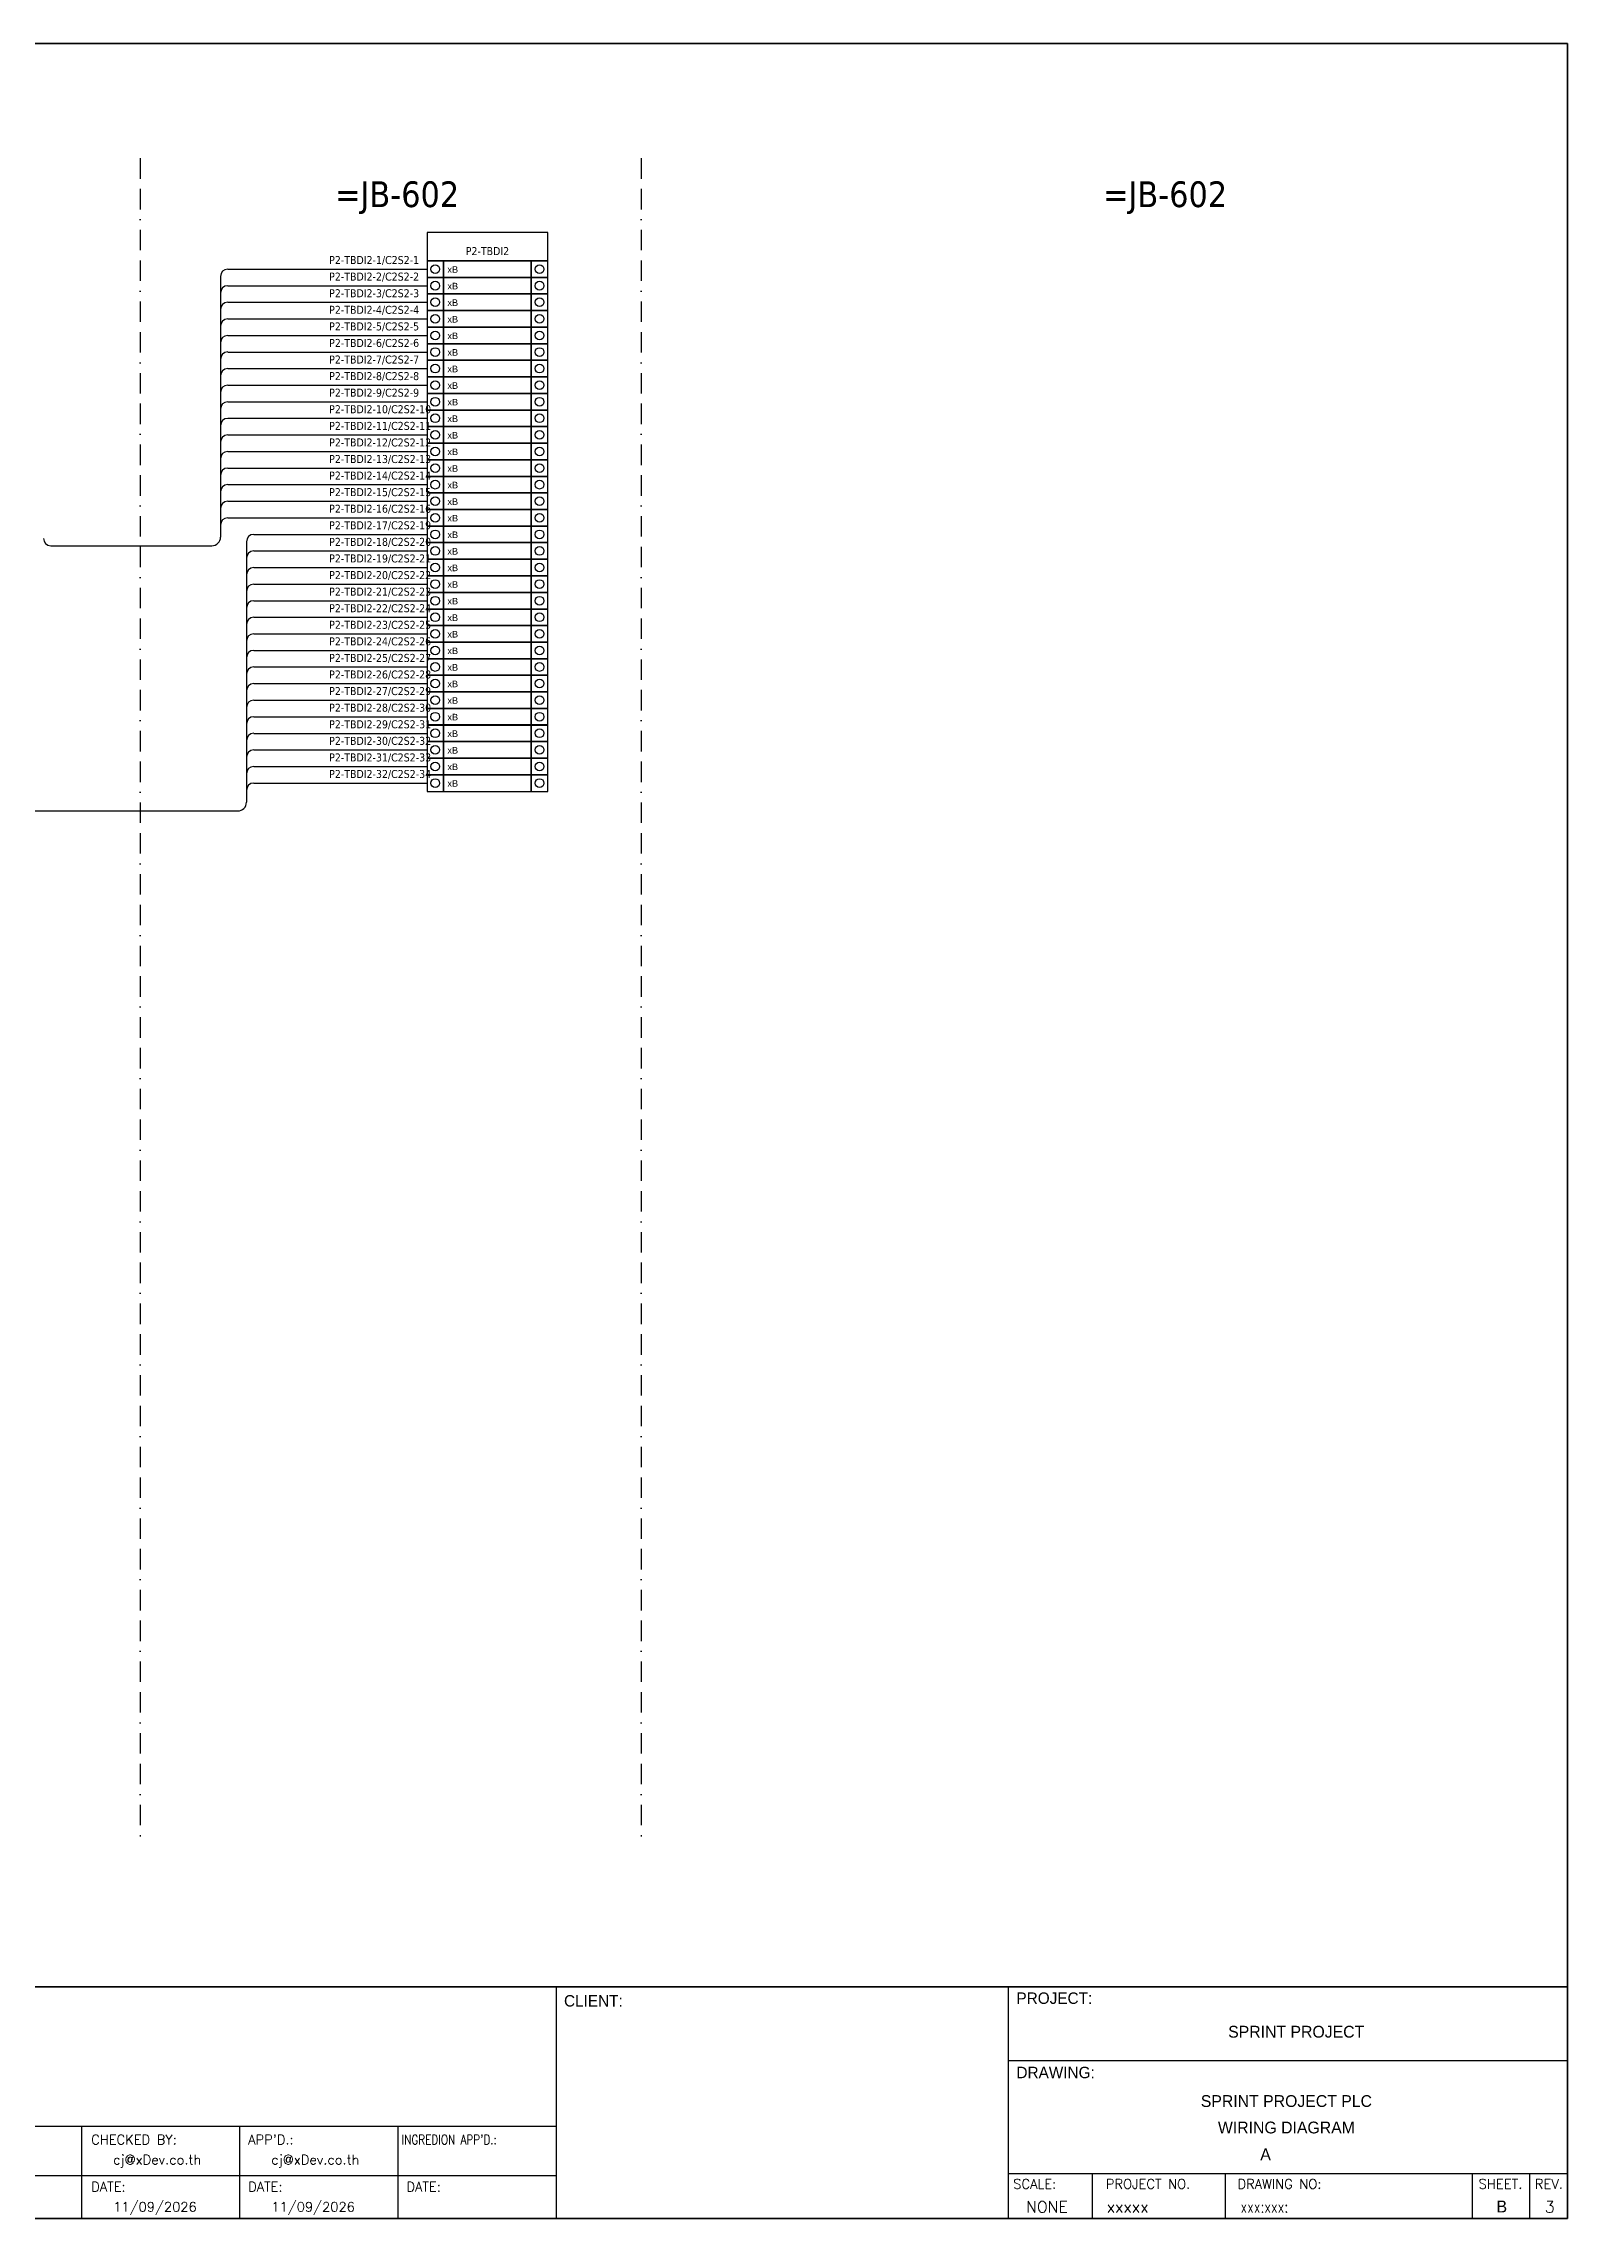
# Model space of a CAD drawing. Header units: millimetres. Extents: x 0 to 54213, y -3004 to 2820.
# Drawn here: x 10385 to 12280, y -3004 to -300 of the extents above; entities that cross this region are included whole.
import ezdxf
from ezdxf.enums import TextEntityAlignment as Align

# ---------------------------------------------------------------- set-up
doc = ezdxf.new("R2010")
doc.units = ezdxf.units.MM
doc.linetypes.add('BORDERX2', pattern=[88.9, 25.4, -12.7, 25.4, -12.7, 0, -12.7])
for name, color, linetype in [('GT_1', 9, 'Continuous'), ('HELPPOINT', 7, 'Continuous'), ('MEMBER', 7, 'Continuous'), ('x01001-FrameArea', 2, 'BORDERX2')]:
    doc.layers.add(name, color=color, linetype=linetype)
doc.layers.add('IE-WIRE', color=7, linetype='Continuous', lineweight=25)
doc.styles.add('HTX11', font='O8111901')
doc.styles.add('ROMANS', font='romans.shx', dxfattribs={"width": 0.85, "height": 25})
doc.styles.get("Standard").update_dxf_attribs({"font": 'arial.ttf'})
doc.styles.add('Tahoma', font='')
doc.styles.get('Tahoma').set_extended_font_data('Tahoma')

# ---------------------------------------------------------------- blocks, each defined once
blk = doc.blocks.new('xTermSingleLayer1')
at = {"color": 7, "ltscale": 25.4}
for points in [[(0, -537), (537, -537), (537, 0), (0, 0)], [(537, -537), (3378, -537), (3378, 0), (537, 0)], [(3378, -537), (3915, -537), (3915, 0), (3378, 0)]]:
    blk.add_lwpolyline(points, close=True, dxfattribs=at)
for centre in [(268, -268), (3647, -268)]:
    blk.add_circle(centre, 141, dxfattribs=at)
blk.add_attdef('TERMINAL_B', (661, -387), '', height=212)

msp = doc.modelspace()

# ---------------------------------------------------------------- linework, layer by layer
at = {"color": 4}
for p, q in [((11688.9, -2948.1), (11688.9, -3004.2)), ((11854.2, -2948.1), (11854.2, -3004.2))]:
    msp.add_line(p, q, dxfattribs=at)
at = {"color": 4, "ltscale": 0.5}
for p, q in [((12161.3, -2948.1), (12161.3, -3004.2)), ((12161.3, -2948.1), (12161.3, -3004.2)), ((12232.5, -2948.1), (12232.5, -3004.2)), ((12232.5, -2948.1), (12232.5, -3004.2))]:
    msp.add_line(p, q, dxfattribs=at)
at = {"color": 4, "ltscale": 25.4}
msp.add_lwpolyline([(10861.5, -570.2), (11011.8, -570.2), (11011.8, -535), (10861.5, -535)], close=True, dxfattribs=at)
at = {"layer": 'GT_1', "color": 4}
for p, q in [((11022.4, -3004.2), (11022.4, -2716.1)), ((11584.7, -3004.2), (11584.7, -2716.1)), ((11584.7, -3004.2), (11584.7, -2716.1)), ((11584.7, -3004.2), (11584.7, -2716.1)), ((11022.4, -2889.9), (10235.4, -2889.9)), ((10432.2, -3004.2), (10432.2, -2889.9)), ((10628.9, -3004.2), (10628.9, -2889.9)), ((10825.7, -3004.2), (10825.7, -2889.9)), ((11022.4, -2951.3), (10235.4, -2951.3)), ((11584.7, -2948.1), (12279.9, -2948.1))]:
    msp.add_line(p, q, dxfattribs=at)
at = {"layer": 'HELPPOINT', "color": 4, "lineweight": 35}
for p, q in [((8386.6, -300), (12279.9, -300)), ((8386.6, -300), (12279.9, -300)), ((12279.9, -300), (12279.9, -3004.2)), ((12279.9, -300), (12279.9, -3004.2)), ((12279.9, -3004.2), (8386.6, -3004.2)), ((12279.9, -3004.2), (8386.6, -3004.2))]:
    msp.add_line(p, q, dxfattribs=at)
at = {"layer": 'HELPPOINT', "color": 4}
for p, q in [((11584.7, -2807.6), (12279.9, -2807.6)), ((11584.7, -2807.6), (12279.9, -2807.6)), ((11584.7, -2948.1), (12279.9, -2948.1))]:
    msp.add_line(p, q, dxfattribs=at)
at = {"layer": 'IE-WIRE', "color": 4, "ltscale": 25.4}
for p, q in [((10604.6, -589.7), (10604.6, -913.6)), ((10613.8, -580.5), (10861.5, -580.5)), ((10613.8, -580.5), (10861.5, -580.5)), ((10613.8, -601.1), (10861.5, -601.1)), ((10613.8, -601.1), (10861.5, -601.1)), ((10613.8, -621.7), (10861.5, -621.7)), ((10613.8, -621.7), (10861.5, -621.7)), ((10613.8, -642.4), (10861.5, -642.4)), ((10613.8, -642.4), (10861.5, -642.4)), ((10613.8, -663), (10861.5, -663)), ((10613.8, -663), (10861.5, -663)), ((10613.8, -683.6), (10861.5, -683.6)), ((10613.8, -683.6), (10861.5, -683.6)), ((10613.8, -704.2), (10861.5, -704.2)), ((10613.8, -704.2), (10861.5, -704.2)), ((10613.8, -724.8), (10861.5, -724.8)), ((10613.8, -724.8), (10861.5, -724.8)), ((10613.8, -745.4), (10861.5, -745.4)), ((10613.8, -745.4), (10861.5, -745.4)), ((10613.8, -766), (10861.5, -766)), ((10613.8, -766), (10861.5, -766)), ((10613.8, -786.6), (10861.5, -786.6)), ((10613.8, -786.6), (10861.5, -786.6)), ((10613.8, -807.3), (10861.5, -807.3)), ((10613.8, -807.3), (10861.5, -807.3)), ((10613.8, -827.9), (10861.5, -827.9)), ((10613.8, -827.9), (10861.5, -827.9)), ((10613.8, -848.5), (10861.5, -848.5)), ((10613.8, -848.5), (10861.5, -848.5)), ((10613.8, -869.1), (10861.5, -869.1)), ((10613.8, -869.1), (10861.5, -869.1)), ((10613.8, -889.7), (10861.5, -889.7)), ((10613.8, -889.7), (10861.5, -889.7)), ((10646.1, -910.3), (10861.5, -910.3)), ((10646.1, -910.3), (10861.5, -910.3)), ((10637, -919.5), (10637, -1243.4)), ((10646.1, -930.9), (10861.5, -930.9)), ((10646.1, -930.9), (10861.5, -930.9)), ((10646.1, -951.5), (10861.5, -951.5)), ((10646.1, -951.5), (10861.5, -951.5)), ((10646.1, -972.1), (10861.5, -972.1)), ((10646.1, -972.1), (10861.5, -972.1)), ((10646.1, -992.8), (10861.5, -992.8)), ((10646.1, -992.8), (10861.5, -992.8)), ((10646.1, -1013.4), (10861.5, -1013.4)), ((10646.1, -1013.4), (10861.5, -1013.4)), ((10646.1, -1034), (10861.5, -1034)), ((10646.1, -1034), (10861.5, -1034)), ((10646.1, -1054.6), (10861.5, -1054.6)), ((10646.1, -1054.6), (10861.5, -1054.6)), ((10646.1, -1075.2), (10861.5, -1075.2)), ((10646.1, -1075.2), (10861.5, -1075.2)), ((10646.1, -1095.8), (10861.5, -1095.8)), ((10646.1, -1095.8), (10861.5, -1095.8)), ((10646.1, -1116.4), (10861.5, -1116.4)), ((10646.1, -1116.4), (10861.5, -1116.4)), ((10646.1, -1137), (10861.5, -1137)), ((10646.1, -1137), (10861.5, -1137)), ((10646.1, -1157.7), (10861.5, -1157.7)), ((10646.1, -1157.7), (10861.5, -1157.7)), ((10646.1, -1178.3), (10861.5, -1178.3)), ((10646.1, -1178.3), (10861.5, -1178.3)), ((10646.1, -1198.9), (10861.5, -1198.9)), ((10646.1, -1198.9), (10861.5, -1198.9)), ((10646.1, -1219.5), (10861.5, -1219.5)), ((10646.1, -1219.5), (10861.5, -1219.5))]:
    msp.add_line(p, q, dxfattribs=at)
at = {"layer": 'IE-WIRE', "color": 4}
for p, q in [((10393.5, -924.4), (10593.9, -924.4)), ((10360.4, -1254.1), (10626.2, -1254.1))]:
    msp.add_line(p, q, dxfattribs=at)
at = {"layer": 'IE-WIRE', "color": 4, "ltscale": 25.4}
for centre, radius, start, end in [((10613.8, -589.7), 9.14, 90, 180), ((10613.8, -610.3), 9.14, 90, 180), ((10613.8, -630.9), 9.14, 90, 180), ((10613.8, -651.5), 9.14, 90, 180), ((10613.8, -672.1), 9.14, 90, 180), ((10613.8, -692.7), 9.14, 90, 180), ((10613.8, -713.3), 9.14, 90, 180), ((10613.8, -733.9), 9.14, 90, 180), ((10613.8, -754.6), 9.14, 90, 180), ((10613.8, -775.2), 9.14, 90, 180), ((10613.8, -795.8), 9.14, 90, 180), ((10613.8, -816.4), 9.14, 90, 180), ((10613.8, -837), 9.14, 90, 180), ((10613.8, -857.6), 9.14, 90, 180), ((10613.8, -878.2), 9.14, 90, 180), ((10613.8, -898.8), 9.14, 90, 180), ((10593.9, -913.6), 10.8, 270, 0), ((10646.1, -919.5), 9.14, 90, 180), ((10646.1, -940.1), 9.14, 90, 180), ((10646.1, -960.7), 9.14, 90, 180), ((10646.1, -981.3), 9.14, 90, 180), ((10646.1, -1001.9), 9.14, 90, 180), ((10646.1, -1022.5), 9.14, 90, 180), ((10646.1, -1043.1), 9.14, 90, 180), ((10646.1, -1063.7), 9.14, 90, 180), ((10646.1, -1084.3), 9.14, 90, 180), ((10646.1, -1105), 9.14, 90, 180), ((10646.1, -1125.6), 9.14, 90, 180), ((10646.1, -1146.2), 9.14, 90, 180), ((10646.1, -1166.8), 9.14, 90, 180), ((10646.1, -1187.4), 9.14, 90, 180), ((10646.1, -1208), 9.14, 90, 180), ((10626.2, -1243.4), 10.8, 270, 0), ((10646.1, -1228.6), 9.14, 90, 180)]:
    msp.add_arc(centre, radius, start, end, dxfattribs=at)
at = {"layer": 'IE-WIRE', "color": 4}
msp.add_arc((10393.5, -915.4), 8.96, 180, 270, dxfattribs=at)
at = {"layer": 'MEMBER', "color": 4, "lineweight": 35}
msp.add_line((8386.6, -2716.1), (12279.9, -2716.1), dxfattribs=at)
msp.add_line((8386.6, -2716.1), (12279.9, -2716.1), dxfattribs=at)
at = {"layer": 'MEMBER', "color": 4}
for p, q in [((11584.7, -2807.6), (12279.9, -2807.6)), ((11584.7, -2807.6), (12279.9, -2807.6)), ((11584.7, -2948.1), (12279.9, -2948.1)), ((11584.7, -2948.1), (12279.9, -2948.1))]:
    msp.add_line(p, q, dxfattribs=at)
at = {"layer": 'x01001-FrameArea'}
for p, q in [((10504.8, -442.7), (10504.8, -2529.2)), ((11127.9, -442.7), (11127.9, -2529.2))]:
    msp.add_line(p, q, dxfattribs=at)

# ---------------------------------------------------------------- block references
at = {"xscale": 0.0384, "yscale": 0.0384, "zscale": 0.0384}
for p in [(10861.5, -570.2), (10861.5, -590.8), (10861.5, -611.4), (10861.5, -632.1), (10861.5, -652.7), (10861.5, -673.3), (10861.5, -693.9), (10861.5, -714.5), (10861.5, -735.1), (10861.5, -755.7), (10861.5, -776.3), (10861.5, -796.9), (10861.5, -817.6), (10861.5, -838.2), (10861.5, -858.8), (10861.5, -879.4), (10861.5, -900), (10861.5, -920.6), (10861.5, -941.2), (10861.5, -961.8), (10861.5, -982.5), (10861.5, -1003.1), (10861.5, -1023.7), (10861.5, -1044.3), (10861.5, -1064.9), (10861.5, -1085.5), (10861.5, -1106.1), (10861.5, -1126.7), (10861.5, -1147.3), (10861.5, -1168), (10861.5, -1188.6), (10861.5, -1209.2)]:
    msp.add_blockref('xTermSingleLayer1', p, dxfattribs=at).add_auto_attribs({'TERMINAL_B': 'xB'})

# ---------------------------------------------------------------- texts
at = {"color": 2, "style": 'Tahoma'}
for p in [(10824.3, -487.4), (11779.4, -487.4)]:
    msp.add_text('=JB-602', height=32, dxfattribs=at).set_placement(p, align=Align.MIDDLE_CENTER)
at = {"color": 4, "style": 'Tahoma'}
for s, p in [('P2-TBDI2-1/C2S2-1', (10739.8, -574.2)), ('P2-TBDI2-2/C2S2-2', (10739.8, -594.8)), ('P2-TBDI2-3/C2S2-3', (10739.8, -615.5)), ('P2-TBDI2-4/C2S2-4', (10739.8, -636.1)), ('P2-TBDI2-5/C2S2-5', (10739.8, -656.7)), ('P2-TBDI2-6/C2S2-6', (10739.8, -677.3)), ('P2-TBDI2-7/C2S2-7', (10739.8, -697.9)), ('P2-TBDI2-8/C2S2-8', (10739.8, -718.5)), ('P2-TBDI2-9/C2S2-9', (10739.8, -739.1)), ('P2-TBDI2-10/C2S2-10', (10739.8, -759.7)), ('P2-TBDI2-11/C2S2-11', (10739.8, -780.4)), ('P2-TBDI2-12/C2S2-12', (10739.8, -801)), ('P2-TBDI2-13/C2S2-13', (10739.8, -821.6)), ('P2-TBDI2-14/C2S2-14', (10739.8, -842.2)), ('P2-TBDI2-15/C2S2-15', (10739.8, -862.8)), ('P2-TBDI2-16/C2S2-16', (10739.8, -883.4)), ('P2-TBDI2-17/C2S2-19', (10739.8, -904)), ('P2-TBDI2-18/C2S2-20', (10739.8, -924.6)), ('P2-TBDI2-19/C2S2-21', (10739.8, -945.2)), ('P2-TBDI2-20/C2S2-22', (10739.8, -965.9)), ('P2-TBDI2-21/C2S2-23', (10739.8, -986.5)), ('P2-TBDI2-22/C2S2-24', (10739.8, -1007.1)), ('P2-TBDI2-23/C2S2-25', (10739.8, -1027.7)), ('P2-TBDI2-24/C2S2-26', (10739.8, -1048.3)), ('P2-TBDI2-25/C2S2-27', (10739.8, -1068.9)), ('P2-TBDI2-26/C2S2-28', (10739.8, -1089.5)), ('P2-TBDI2-27/C2S2-29', (10739.8, -1110.1)), ('P2-TBDI2-28/C2S2-30', (10739.8, -1130.8)), ('P2-TBDI2-29/C2S2-31', (10739.8, -1151.4)), ('P2-TBDI2-30/C2S2-32', (10739.8, -1172)), ('P2-TBDI2-31/C2S2-33', (10739.8, -1192.6)), ('P2-TBDI2-32/C2S2-34', (10739.8, -1213.2))]:
    msp.add_text(s, height=9.949, dxfattribs=at).set_placement(p)
msp.add_text('P2-TBDI2', height=9.95, dxfattribs=at).set_placement((10936.7, -558.1), align=Align.MIDDLE_CENTER)
at = {"color": 4, "ltscale": 100, "style": 'HTX11'}
for s, p in [('SPRINT PROJECT', (11942.5, -2772)), ('SPRINT PROJECT PLC', (11930.3, -2858.2)), ('WIRING DIAGRAM', (11930.3, -2891.1))]:
    msp.add_text(s, height=14.693, dxfattribs=at).set_placement(p, align=Align.MIDDLE_CENTER)
at = {"style": 'HTX11'}
for tag, text, height, p in [('A', 'A', 14.8, (11904.4, -2924.4)), ('B', 'CHASSIS C2 SLOT 2', 14.821, (12198.2, -2989.3))]:
    msp.add_attdef(tag, text=text, height=height, dxfattribs=at).set_placement(p, align=Align.MIDDLE_CENTER)
at = {"layer": 'GT_1', "color": 4, "style": 'HTX11'}
for s, p in [('CLIENT:', (11031.9, -2740.7)), ('PROJECT:', (11594.6, -2737.4)), ('DRAWING:', (11594.6, -2829.8))]:
    msp.add_text(s, height=14.25, dxfattribs=at).set_placement(p)
at = {"layer": 'MEMBER', "color": 4, "ltscale": 0.8, "style": 'ROMANS'}
for s, height, p in [('CHECKED BY:', 11.875, (10443.9, -2912.1)), ("APP'D.:", 11.88, (10639.1, -2912.1)), ('cj@xDev.co.th', 11.875, (10471.2, -2937)), ('cj@xDev.co.th', 11.875, (10667.9, -2937)), ('DATE:', 11.88, (10443.9, -2970.6)), ('DATE:', 11.88, (10639.1, -2970.6)), ('DATE:', 11.88, (10835.9, -2970.6)), ('SCALE:', 11.88, (11590.6, -2967.2)), ('PROJECT NO.', 11.875, (11705.8, -2967.2)), ('DRAWING NO:', 11.875, (11869.5, -2967.2)), ('SHEET.', 12, (12169.3, -2967.2)), ('REV.', 12, (12239.2, -2967.2)), ('11/09/2026', 11.88, (10471.2, -2995.7)), ('11/09/2026', 11.88, (10667.9, -2995.7)), ('NONE', 14.23, (11606.6, -2996.9)), ('xxxxx', 14.23, (11707, -2996.9))]:
    msp.add_text(s, height=height, dxfattribs=at).set_placement(p)
at = {"layer": 'MEMBER', "color": 4, "ltscale": 0.8, "style": 'ROMANS', "width": 0.8}
for s, height, p in [("INGREDION APP'D.:", 11.875, (10829.9, -2912.1)), ('xxx:xxx:', 14.23, (11873.2, -2996.9))]:
    msp.add_text(s, height=height, dxfattribs=at).set_placement(p)
at = {"layer": 'MEMBER', "color": 4, "ltscale": 0.8, "style": 'ROMANS'}
msp.add_text('3', height=14.2, dxfattribs=at).set_placement((12257.8, -2996.9), align=Align.CENTER)

doc.saveas('drawing.dxf')
